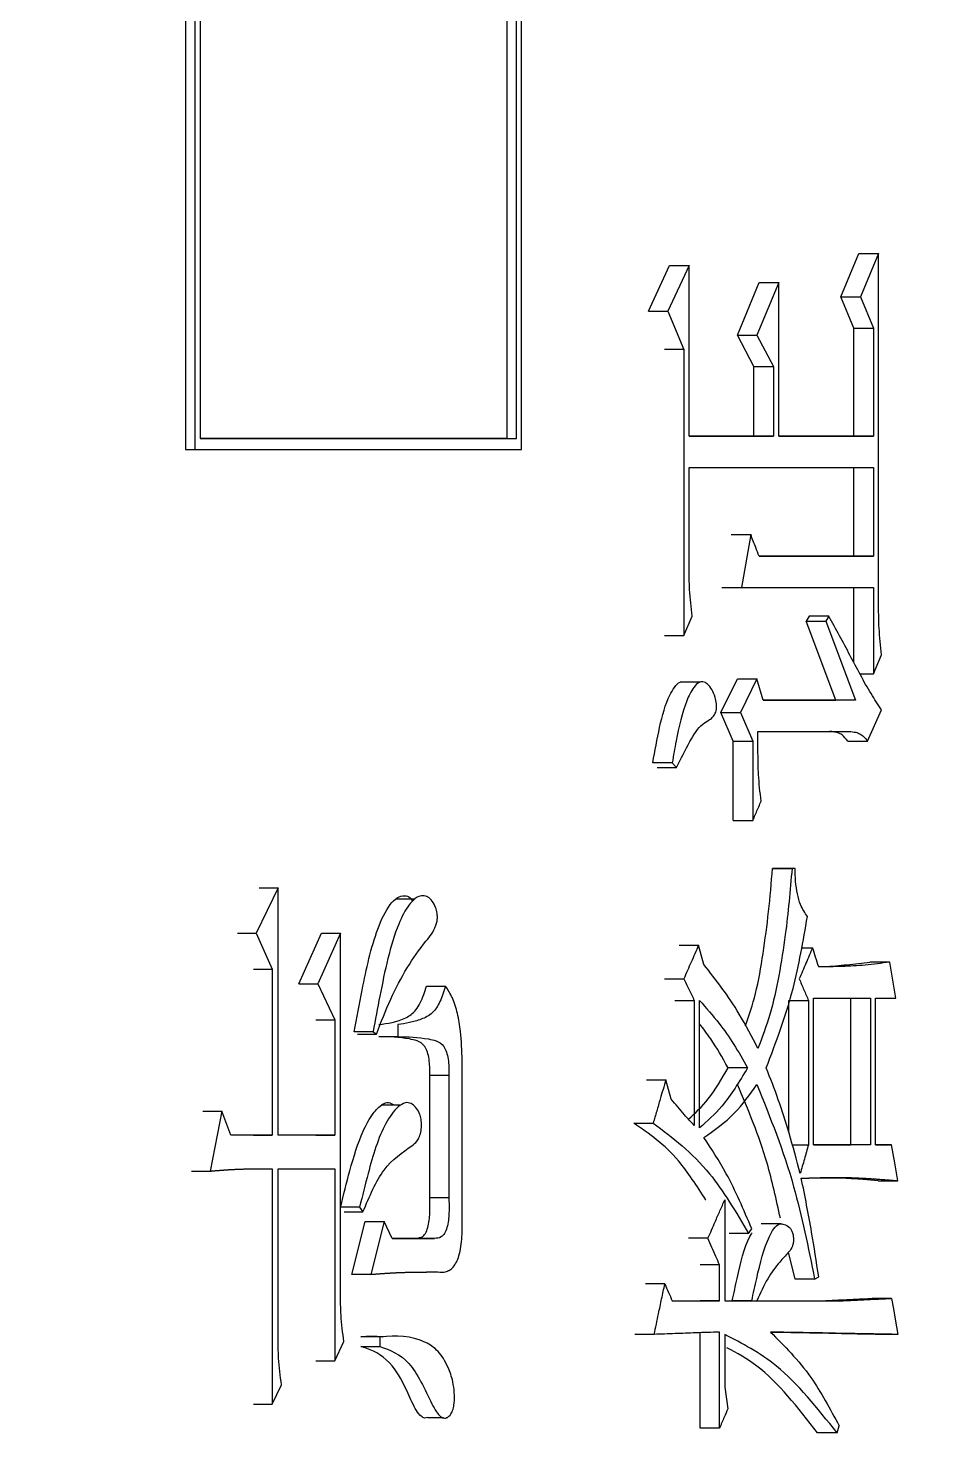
# Model space of a CAD drawing. Header units: millimetres. Extents: x 2451 to 4400, y 944 to 2322.
# Drawn here: x 3335.67 to 3339.76, y 1154.65 to 1160.98 of the extents above; entities that cross this region are included whole.
import ezdxf

# ---------------------------------------------------------------- set-up
doc = ezdxf.new("R2010")
doc.units = ezdxf.units.MM

msp = doc.modelspace()

# ---------------------------------------------------------------- linework, layer by layer
at = {"color": 7, "linetype": 'Continuous', "lineweight": 25}
for p, q in [((3337.8741, 1159.1318), (3337.8742, 1169.1981)), ((3337.8968, 1159.0818), (3337.8969, 1169.2076)), ((3337.8309, 1169.18), (3337.8308, 1159.1318)), ((3336.3828, 1168.5747), (3336.3827, 1159.0818)), ((3336.4251, 1168.5924), (3336.425, 1159.0818)), ((3336.4491, 1168.6024), (3336.449, 1159.1318)), ((3339.3357, 1159.7698), (3339.4175, 1159.9645)), ((3339.4175, 1159.9645), (3339.5061, 1159.9645)), ((3339.5061, 1159.9645), (3339.4241, 1159.7698)), ((3339.506, 1158.3743), (3339.5061, 1159.9645)), ((3338.4696, 1159.7048), (3338.5646, 1159.9104)), ((3338.652, 1159.9104), (3338.557, 1159.7048)), ((3338.652, 1159.1423), (3338.652, 1159.9104)), ((3338.8701, 1159.5967), (3338.9678, 1159.8346)), ((3339.0558, 1159.8346), (3338.958, 1159.5967)), ((3339.0558, 1159.1423), (3339.0558, 1159.8346)), ((3339.3357, 1159.7698), (3339.4241, 1159.7698)), ((3339.3948, 1159.6291), (3339.3357, 1159.7698)), ((3339.4241, 1159.7698), (3339.4833, 1159.6291)), ((3338.4696, 1159.7048), (3338.557, 1159.7048)), ((3338.557, 1159.7048), (3338.6283, 1159.5318)), ((3338.8701, 1159.5967), (3338.958, 1159.5967)), ((3338.9446, 1159.456), (3338.8701, 1159.5967)), ((3338.958, 1159.5967), (3339.0326, 1159.456)), ((3339.3948, 1159.1423), (3339.3948, 1159.6291)), ((3339.4833, 1159.6291), (3339.4833, 1159.1423)), ((3338.6283, 1159.5318), (3338.5409, 1159.5318)), ((3338.6283, 1159.5318), (3338.6283, 1158.2445)), ((3338.9446, 1159.456), (3339.0326, 1159.456)), ((3338.9446, 1159.1423), (3338.9446, 1159.456)), ((3339.0326, 1159.456), (3339.0326, 1159.1423)), ((3339.0326, 1159.1423), (3338.652, 1159.1423)), ((3338.652, 1159.1423), (3338.9446, 1159.1423)), ((3338.9446, 1159.1423), (3339.0326, 1159.1423)), ((3339.4833, 1159.1423), (3339.0558, 1159.1423)), ((3339.0558, 1159.1423), (3339.3948, 1159.1423)), ((3339.3948, 1159.1423), (3339.4833, 1159.1423)), ((3336.3827, 1159.0818), (3337.8535, 1159.0818)), ((3336.3827, 1159.0818), (3336.425, 1159.0818)), ((3337.8308, 1159.1318), (3337.8741, 1159.1318)), ((3337.8535, 1159.0818), (3337.8968, 1159.0818)), ((3338.652, 1159.0017), (3339.4833, 1159.0017)), ((3338.652, 1158.5474), (3338.652, 1159.0017)), ((3339.3948, 1158.6015), (3339.3948, 1159.0017)), ((3339.4833, 1159.0017), (3339.4833, 1158.6015)), ((3338.8421, 1158.6988), (3338.9299, 1158.6988)), ((3338.9299, 1158.6988), (3338.8878, 1158.4608)), ((3339.4833, 1158.6015), (3338.9673, 1158.6015)), ((3338.9673, 1158.6015), (3339.3948, 1158.6015)), ((3339.3948, 1158.6015), (3339.4833, 1158.6015)), ((3338.8, 1158.4608), (3338.8878, 1158.4608)), ((3338.8878, 1158.4608), (3339.4833, 1158.4609)), ((3339.3947, 1158.1231), (3339.3947, 1158.4609)), ((3339.4833, 1158.4609), (3339.4833, 1158.0714)), ((3338.6283, 1158.2445), (3338.6663, 1158.331)), ((3339.1939, 1158.331), (3339.1802, 1158.3094)), ((3339.2822, 1158.331), (3339.1939, 1158.331)), ((3339.2822, 1158.331), (3339.2685, 1158.3094)), ((3339.1802, 1158.3094), (3339.2685, 1158.3094)), ((3339.3129, 1157.9524), (3339.1802, 1158.3094)), ((3339.2685, 1158.3094), (3339.4013, 1157.9524)), ((3338.5409, 1158.2445), (3338.6283, 1158.2445)), ((3339.4833, 1158.0714), (3339.5196, 1158.158)), ((3339.4232, 1158.0714), (3339.4833, 1158.0714)), ((3338.7002, 1158.034), (3338.6121, 1158.034)), ((3338.7953, 1157.8983), (3338.8701, 1158.0498)), ((3338.8701, 1158.0498), (3338.958, 1158.0498)), ((3338.958, 1158.0498), (3338.8831, 1157.8983)), ((3338.986, 1157.9524), (3338.958, 1158.0498)), ((3339.4013, 1157.9524), (3338.986, 1157.9524)), ((3338.986, 1157.9524), (3339.3129, 1157.9524)), ((3339.4013, 1157.9524), (3339.3129, 1157.9524)), ((3338.7953, 1157.8983), (3338.8831, 1157.8983)), ((3338.8514, 1157.7685), (3338.7953, 1157.8983)), ((3338.8831, 1157.8983), (3338.9393, 1157.7685)), ((3339.456, 1157.7686), (3339.5196, 1157.9092)), ((3338.9626, 1157.8118), (3339.3739, 1157.8118)), ((3338.9626, 1157.7145), (3338.9626, 1157.8118)), ((3339.2855, 1157.8118), (3339.3739, 1157.8118)), ((3338.8514, 1157.7685), (3338.9393, 1157.7685)), ((3338.8514, 1157.4116), (3338.8514, 1157.7685)), ((3338.9393, 1157.7685), (3338.9393, 1157.4116)), ((3338.576, 1157.6712), (3338.4886, 1157.6712)), ((3338.5076, 1157.6496), (3338.595, 1157.6496)), ((3338.8514, 1157.4116), (3338.9393, 1157.4116)), ((3339.028, 1157.1952), (3339.1161, 1157.1952)), ((3339.13, 1157.1952), (3339.0419, 1157.1952)), ((3339.13, 1157.1952), (3339.1161, 1157.1952)), ((3336.7999, 1157.1086), (3336.7019, 1156.9031)), ((3336.7999, 1155.9945), (3336.7999, 1157.1086)), ((3337.4162, 1157.0576), (3337.3298, 1157.0576)), ((3336.617, 1156.9031), (3336.7019, 1156.9031)), ((3336.7019, 1156.9031), (3336.7741, 1156.7409)), ((3336.894, 1156.676), (3336.9958, 1156.9031)), ((3337.0812, 1156.9031), (3336.9793, 1156.676)), ((3336.9958, 1156.9031), (3337.0812, 1156.9031)), ((3337.0812, 1155.2805), (3337.0812, 1156.9031)), ((3338.6071, 1156.8491), (3338.6946, 1156.8491)), ((3339.1573, 1156.8383), (3339.2086, 1156.8383)), ((3336.6891, 1156.7409), (3336.7741, 1156.7409)), ((3336.7741, 1156.7409), (3336.7741, 1155.9945)), ((3339.5559, 1156.7734), (3339.4672, 1156.7734)), ((3336.894, 1156.676), (3336.9793, 1156.676)), ((3336.9793, 1156.676), (3337.0558, 1156.5137)), ((3338.5408, 1156.6976), (3338.6283, 1156.6976)), ((3337.4686, 1156.6652), (3337.5546, 1156.6652)), ((3339.2132, 1155.9512), (3339.2132, 1156.6111)), ((3339.2132, 1156.6111), (3339.4697, 1156.6111)), ((3339.3811, 1155.9512), (3339.3811, 1156.6111)), ((3339.4697, 1156.6111), (3339.4697, 1155.9512)), ((3339.4924, 1155.9512), (3339.4924, 1156.6111)), ((3339.4924, 1156.6111), (3339.583, 1156.6111)), ((3338.6757, 1156.6003), (3338.6757, 1156.0378)), ((3338.6994, 1156.027), (3338.6994, 1156.6003)), ((3339.1019, 1156.0056), (3339.1019, 1156.6003)), ((3339.1901, 1156.6003), (3339.1901, 1155.9512)), ((3336.9704, 1156.5137), (3337.0558, 1156.5137)), ((3337.0558, 1156.5137), (3337.0558, 1155.9945)), ((3337.3393, 1156.4921), (3337.3393, 1156.438)), ((3337.1578, 1156.4488), (3337.2435, 1156.4488)), ((3337.2535, 1156.438), (3337.3393, 1156.438)), ((3337.6293, 1155.6267), (3337.6293, 1156.3298)), ((3337.4835, 1156.2649), (3337.5696, 1156.2649)), ((3337.4835, 1155.7132), (3337.4835, 1156.2649)), ((3337.5696, 1156.2649), (3337.5696, 1155.7132)), ((3338.4601, 1156.2433), (3338.5474, 1156.2433)), ((3336.4618, 1156.1026), (3336.5465, 1156.1026)), ((3336.5465, 1156.1026), (3336.4945, 1155.8322)), ((3336.588, 1155.9945), (3336.5465, 1156.1026)), ((3337.3511, 1156.1285), (3337.2648, 1156.1285)), ((3338.4029, 1156.0485), (3338.4901, 1156.0485)), ((3336.7741, 1155.9945), (3336.588, 1155.9945)), ((3336.6891, 1155.9945), (3336.7741, 1155.9945)), ((3337.0558, 1155.9945), (3336.7999, 1155.9945)), ((3336.9704, 1155.9945), (3337.0558, 1155.9945)), ((3339.1171, 1155.9512), (3339.1901, 1155.9512)), ((3339.4697, 1155.9512), (3339.2132, 1155.9512)), ((3339.2132, 1155.9512), (3339.3811, 1155.9512)), ((3339.4697, 1155.9512), (3339.3811, 1155.9512)), ((3339.5649, 1155.9512), (3339.4924, 1155.9512)), ((3339.4924, 1155.9512), (3339.5649, 1155.9512)), ((3336.4099, 1155.8322), (3336.4945, 1155.8322)), ((3336.7741, 1155.843), (3336.7741, 1154.7829)), ((3336.7999, 1155.843), (3337.0558, 1155.843)), ((3336.7999, 1155.0858), (3336.7999, 1155.843)), ((3337.0558, 1155.843), (3337.0558, 1154.9776)), ((3339.5034, 1155.789), (3339.419, 1155.7954)), ((3339.5034, 1155.789), (3339.5921, 1155.789)), ((3337.1675, 1155.67), (3337.1828, 1155.6482)), ((3337.4835, 1155.7132), (3337.5696, 1155.7132)), ((3338.7269, 1155.7024), (3338.7249, 1155.7024)), ((3338.8126, 1155.7024), (3338.8126, 1155.2481)), ((3337.0972, 1155.6482), (3337.1828, 1155.6482)), ((3337.1325, 1155.3671), (3337.1931, 1155.605)), ((3337.1931, 1155.605), (3337.2788, 1155.605)), ((3337.2788, 1155.605), (3337.2182, 1155.3671)), ((3337.3141, 1155.5293), (3337.2788, 1155.605)), ((3339.0656, 1155.5945), (3338.977, 1155.5945)), ((3337.5047, 1155.5293), (3337.3141, 1155.5293)), ((3337.3141, 1155.5293), (3337.4187, 1155.5293)), ((3337.4187, 1155.5293), (3337.5047, 1155.5293)), ((3338.7372, 1155.5294), (3338.6496, 1155.5294)), ((3338.9205, 1155.5509), (3338.8326, 1155.5509)), ((3339.1295, 1155.3454), (3339.1002, 1155.467)), ((3338.7891, 1155.4104), (3338.7014, 1155.4104)), ((3338.7891, 1155.2481), (3338.7891, 1155.4104)), ((3337.2182, 1155.3671), (3337.1325, 1155.3671)), ((3337.5652, 1155.3849), (3337.571, 1155.3849)), ((3339.2177, 1155.3454), (3339.1295, 1155.3454)), ((3339.2177, 1155.3454), (3339.2362, 1155.3563)), ((3338.5426, 1155.3238), (3338.4553, 1155.3238)), ((3338.576, 1155.2481), (3338.7891, 1155.2481)), ((3338.576, 1155.2481), (3338.7014, 1155.2481)), ((3338.7891, 1155.2481), (3338.7014, 1155.2481)), ((3338.8126, 1155.2481), (3338.9345, 1155.2481)), ((3338.8126, 1155.2481), (3338.8467, 1155.2481)), ((3338.9345, 1155.2481), (3338.8467, 1155.2481)), ((3338.9351, 1155.2481), (3339.2489, 1155.2481)), ((3338.9579, 1155.2481), (3339.3373, 1155.2481)), ((3339.2489, 1155.2481), (3339.3373, 1155.2481)), ((3339.5649, 1155.2589), (3339.4763, 1155.2589)), ((3338.4949, 1155.0967), (3338.4076, 1155.0967)), ((3338.7014, 1154.6748), (3338.7014, 1155.1042)), ((3338.7891, 1154.6748), (3338.7891, 1155.1075)), ((3338.8126, 1155.0966), (3338.8126, 1154.8587)), ((3339.5921, 1155.0967), (3339.5033, 1155.0967)), ((3337.0558, 1154.9776), (3337.0965, 1155.0642)), ((3337.2586, 1155.0858), (3337.1729, 1155.0858)), ((3337.1729, 1155.0424), (3337.2586, 1155.0424)), ((3337.2586, 1155.0858), (3337.2586, 1155.0424)), ((3336.7741, 1154.7829), (3336.8153, 1154.8695)), ((3338.8126, 1154.8587), (3338.8267, 1154.7613)), ((3337.4749, 1154.7221), (3337.5441, 1154.7221)), ((3337.557, 1154.7221), (3337.5615, 1154.7221)), ((3338.7891, 1154.6748), (3338.7014, 1154.6748)), ((3339.3189, 1154.6531), (3339.2305, 1154.6531)), ((3339.3189, 1154.6531), (3339.3281, 1154.6855))]:
    msp.add_line(p, q, dxfattribs=at)
at = {"color": 7, "linetype": 'Continuous', "lineweight": 25, "flags": 128}
for points in [[(3338.5646, 1159.9104), (3338.6083, 1159.9104), (3338.652, 1159.9104)], [(3338.9678, 1159.8346), (3339.0118, 1159.8346), (3339.0558, 1159.8346)], [(3339.3948, 1159.6291), (3339.439, 1159.6291), (3339.4833, 1159.6291)], [(3339.3675, 1157.7686), (3339.3898, 1157.7686), (3339.4122, 1157.7686), (3339.456, 1157.7686)], [(3336.7148, 1157.1086), (3336.7363, 1157.1086), (3336.7681, 1157.1086), (3336.7999, 1157.1086)], [(3338.7183, 1156.7625), (3338.7065, 1156.8058), (3338.6946, 1156.8491)], [(3339.583, 1156.6111), (3339.5695, 1156.6922), (3339.5559, 1156.7734)], [(3338.5882, 1156.6003), (3338.6319, 1156.6003), (3338.6757, 1156.6003)], [(3339.1019, 1156.6003), (3339.146, 1156.6003), (3339.1901, 1156.6003)], [(3337.2283, 1156.4596), (3337.201, 1156.4596), (3337.1718, 1156.4596), (3337.1427, 1156.4596)], [(3337.2283, 1156.4596), (3337.2359, 1156.4542), (3337.2435, 1156.4488)], [(3338.9158, 1156.2974), (3338.8928, 1156.2974), (3338.8698, 1156.2974), (3338.828, 1156.2974)], [(3338.5712, 1156.1568), (3338.5593, 1156.2), (3338.5474, 1156.2433)], [(3339.5921, 1155.789), (3339.5785, 1155.8701), (3339.5649, 1155.9512)], [(3337.1675, 1155.67), (3337.1353, 1155.67), (3337.1086, 1155.67), (3337.082, 1155.67)], [(3338.9205, 1155.5509), (3338.9241, 1155.5564), (3338.9293, 1155.5645), (3338.9346, 1155.5726)], [(3339.5649, 1155.2589), (3339.5728, 1155.2119), (3339.5807, 1155.1649), (3339.5921, 1155.0967)], [(3336.9704, 1154.9776), (3336.9917, 1154.9776), (3337.0131, 1154.9776), (3337.0344, 1154.9776), (3337.0558, 1154.9776)], [(3336.6891, 1154.7829), (3336.7103, 1154.7829), (3336.7316, 1154.7829), (3336.7529, 1154.7829), (3336.7741, 1154.7829)]]:
    msp.add_lwpolyline(points, dxfattribs=at)
at = {"color": 7, "linetype": 'Continuous', "lineweight": 25}
for points, knots in [([(3271.2002, 1155.7579), (3273.7605, 1155.7828), (3277.3409, 1155.8176), (3282.6102, 1156.0964), (3287.0746, 1156.4317), (3292.3907, 1156.9973), (3297.9597, 1157.7706), (3303.7731, 1158.7807), (3309.7443, 1160.0367), (3315.8204, 1161.5474), (3321.9583, 1163.3181), (3328.1236, 1165.3523), (3334.2871, 1167.6517), (3340.4239, 1170.217), (3346.5121, 1173.0473), (3352.5316, 1176.1411), (3358.4643, 1179.4958), (3364.2935, 1183.1079), (3370.0032, 1186.9735), (3375.5788, 1191.0876), (3381.0061, 1195.4448), (3386.2717, 1200.039), (3391.3631, 1204.8636), (3396.2679, 1209.9112), (3400.9748, 1215.1742), (3405.4726, 1220.6441), (3409.7508, 1226.3124), (3413.7995, 1232.1696), (3417.6092, 1238.2062), (3421.1708, 1244.4121), (3424.476, 1250.7767), (3427.5169, 1257.2893), (3430.286, 1263.9385), (3432.7764, 1270.7129), (3434.9818, 1277.6006), (3436.8965, 1284.5894), (3438.5151, 1291.667), (3439.8329, 1298.8207), (3440.8458, 1306.0376), (3441.5502, 1313.3048), (3441.9431, 1320.609), (3442.0219, 1327.9369), (3441.785, 1335.2749), (3441.2308, 1342.6096), (3440.3586, 1349.9273), (3439.1683, 1357.2143), (3437.6602, 1364.457), (3435.8352, 1371.6415), (3433.6947, 1378.7544), (3431.2408, 1385.7819), (3428.476, 1392.7105), (3425.4033, 1399.5268), (3422.0262, 1406.2175), (3418.3486, 1412.7693), (3414.3749, 1419.1693), (3410.11, 1425.4047), (3405.5588, 1431.4627), (3400.7268, 1437.331), (3395.6197, 1442.9975), (3390.2431, 1448.45), (3384.7964, 1453.4976), (3379.323, 1458.1498), (3373.8648, 1462.4193), (3368.2399, 1466.4617), (3362.4584, 1470.2701), (3356.531, 1473.8382), (3350.4685, 1477.1602), (3344.2827, 1480.2305), (3337.9861, 1483.044), (3331.5924, 1485.5959), (3325.1172, 1487.882), (3318.5796, 1489.8982), (3312.0046, 1491.6408), (3305.4318, 1493.1056), (3298.938, 1494.2871), (3292.6484, 1495.1842), (3287.1247, 1495.7677), (3282.2419, 1496.1353), (3277.4178, 1496.375), (3271.4434, 1496.4921), (3265.9266, 1496.3818), (3260.6574, 1496.11), (3256.193, 1495.7726), (3250.8769, 1495.2076), (3245.3079, 1494.4341), (3239.4945, 1493.4241), (3233.5233, 1492.1681), (3227.4472, 1490.6574), (3221.3093, 1488.8867), (3215.144, 1486.8525), (3208.9805, 1484.5531), (3202.8437, 1481.9878), (3196.7555, 1479.1575), (3190.736, 1476.0637), (3184.8033, 1472.709), (3178.9741, 1469.0969), (3173.2644, 1465.2313), (3167.6888, 1461.1172), (3162.2616, 1456.76), (3156.9959, 1452.1658), (3151.9045, 1447.3412), (3146.9997, 1442.2936), (3142.2928, 1437.0306), (3137.795, 1431.5607), (3133.5168, 1425.8924), (3129.4681, 1420.0352), (3125.6585, 1413.9986), (3122.0967, 1407.7928), (3118.792, 1401.428), (3115.7492, 1394.916), (3112.9873, 1388.2645), (3110.6502, 1381.9825), (3109.3717, 1377.8773), (3108.8084, 1376.0689)], [0, 0, 0, 0, 0.010207, 0.014274, 0.021037, 0.028056, 0.035587, 0.043451, 0.051578, 0.059911, 0.06841, 0.077044, 0.085791, 0.094634, 0.103558, 0.112554, 0.121612, 0.130726, 0.13989, 0.149098, 0.158347, 0.167633, 0.176954, 0.186306, 0.195688, 0.205098, 0.214535, 0.223996, 0.233481, 0.242989, 0.252518, 0.262068, 0.271639, 0.281229, 0.290838, 0.300466, 0.310113, 0.319778, 0.329461, 0.339162, 0.348881, 0.358618, 0.368373, 0.378146, 0.387938, 0.397748, 0.407578, 0.417427, 0.427296, 0.437185, 0.447097, 0.457031, 0.466988, 0.47697, 0.486979, 0.497016, 0.507082, 0.517181, 0.527315, 0.537488, 0.547704, 0.556915, 0.566123, 0.575327, 0.584526, 0.593719, 0.602905, 0.612082, 0.621247, 0.630396, 0.639524, 0.64862, 0.657668, 0.666638, 0.675463, 0.683979, 0.691963, 0.697606, 0.703501, 0.71122, 0.721427, 0.725494, 0.732257, 0.739276, 0.746807, 0.754671, 0.762798, 0.771131, 0.77963, 0.788264, 0.797011, 0.805853, 0.814778, 0.823774, 0.832832, 0.841946, 0.85111, 0.860318, 0.869567, 0.878853, 0.888174, 0.897526, 0.906908, 0.916318, 0.925755, 0.935216, 0.944701, 0.954208, 0.963738, 0.973288, 0.982858, 0.992449, 1, 1, 1, 1]), ([(3336.425, 1159.0818), (3336.5759, 1159.0818), (3336.8777, 1159.0818), (3337.3699, 1159.0818), (3337.7052, 1159.0818), (3337.8968, 1159.0818)], [0, 0, 0, 0, 0.300081, 0.600162, 1, 1, 1, 1]), ([(3336.449, 1159.1318), (3336.5998, 1159.1318), (3336.9014, 1159.1318), (3337.3775, 1159.1318), (3337.6977, 1159.1318), (3337.8741, 1159.1318)], [0, 0, 0, 0, 0.309921, 0.619841, 1, 1, 1, 1]), ([(3337.8308, 1159.1318), (3337.7151, 1159.1318), (3337.4836, 1159.1318), (3337.0266, 1159.1318), (3336.6772, 1159.1318), (3336.449, 1159.1318)], [0, 0, 0, 0, 0.257589, 0.515179, 1, 1, 1, 1]), ([(3338.9673, 1158.6015), (3338.9623, 1158.6145), (3338.9536, 1158.6372), (3338.9411, 1158.6696), (3338.9337, 1158.6891), (3338.9299, 1158.6988)], [0, 0, 0, 0, 0.400149, 0.700074, 1, 1, 1, 1]), ([(3338.6663, 1158.331), (3338.6615, 1158.3708), (3338.6531, 1158.4419), (3338.6524, 1158.5151), (3338.652, 1158.5474)], [0, 0, 0, 0, 0.558835, 1, 1, 1, 1]), ([(3339.5196, 1157.9092), (3339.5037, 1157.9332), (3339.4537, 1158.0083), (3339.3773, 1158.1564), (3339.3139, 1158.2728), (3339.2822, 1158.331)], [0, 0, 0, 0, 0.190523, 0.595111, 1, 1, 1, 1]), ([(3339.5196, 1158.158), (3339.5151, 1158.1977), (3339.5071, 1158.2689), (3339.5063, 1158.342), (3339.506, 1158.3743)], [0, 0, 0, 0, 0.558835, 1, 1, 1, 1]), ([(3338.4886, 1157.6712), (3338.4982, 1157.7245), (3338.5173, 1157.8316), (3338.5498, 1157.953), (3338.5858, 1158.011), (3338.6025, 1158.0328), (3338.6118, 1158.0337), (3338.6121, 1158.0337)], [0, 0, 0, 0, 0.373793, 0.750671, 0.873294, 0.996622, 1, 1, 1, 1]), ([(3338.595, 1157.6496), (3338.6147, 1157.6894), (3338.6509, 1157.7624), (3338.7011, 1157.8423), (3338.7397, 1157.8608), (3338.7589, 1157.876), (3338.7688, 1157.8905), (3338.7743, 1157.9053), (3338.7764, 1157.9208), (3338.7751, 1157.9418), (3338.7688, 1157.9707), (3338.7557, 1158.0028), (3338.7362, 1158.0259), (3338.7161, 1158.0385), (3338.6939, 1158.0338), (3338.6676, 1158.0061), (3338.6264, 1157.9249), (3338.5989, 1157.801), (3338.5818, 1157.7039), (3338.576, 1157.6712)], [0, 0, 0, 0, 0.149443, 0.274042, 0.333076, 0.362754, 0.385188, 0.398021, 0.410985, 0.42602, 0.45239, 0.493257, 0.533496, 0.57286, 0.60517, 0.651682, 0.729284, 0.908686, 1, 1, 1, 1]), ([(3339.3675, 1157.7686), (3339.3589, 1157.7791), (3339.3449, 1157.7964), (3339.3229, 1157.8062), (3339.3042, 1157.8109), (3339.2917, 1157.8115), (3339.2855, 1157.8118)], [0, 0, 0, 0, 0.3429, 0.5628483, 0.7813893, 1, 1, 1, 1]), ([(3339.3739, 1157.8118), (3339.3836, 1157.8112), (3339.3996, 1157.8103), (3339.4215, 1157.802), (3339.4398, 1157.7902), (3339.4506, 1157.7758), (3339.456, 1157.7686)], [0, 0, 0, 0, 0.337489, 0.556536, 0.776867, 1, 1, 1, 1]), ([(3338.9766, 1157.4981), (3338.972, 1157.5379), (3338.9637, 1157.609), (3338.9629, 1157.6822), (3338.9626, 1157.7144)], [0, 0, 0, 0, 0.5588391, 1, 1, 1, 1]), ([(3338.576, 1157.6712), (3338.5792, 1157.6676), (3338.5855, 1157.6604), (3338.5919, 1157.6532), (3338.595, 1157.6495)], [0, 0, 0, 0, 0.5, 1, 1, 1, 1]), ([(3338.9393, 1157.4116), (3338.9446, 1157.4239), (3338.9535, 1157.4445), (3338.966, 1157.4734), (3338.9731, 1157.4899), (3338.9766, 1157.4981)], [0, 0, 0, 0, 0.42835, 0.71417, 1, 1, 1, 1]), ([(3338.9065, 1156.4868), (3338.9225, 1156.5338), (3338.9566, 1156.6339), (3338.9865, 1156.8126), (3339.0119, 1157.0011), (3339.0227, 1157.1304), (3339.028, 1157.1952)], [0, 0, 0, 0, 0.22676, 0.482834, 0.740928, 1, 1, 1, 1]), ([(3339.1161, 1157.1952), (3339.1073, 1157.0954), (3339.0929, 1156.9312), (3339.0578, 1156.7118), (3339.0193, 1156.5348), (3338.9814, 1156.434), (3338.9626, 1156.384)], [0, 0, 0, 0, 0.344082, 0.565383, 0.784584, 1, 1, 1, 1]), ([(3339.0419, 1157.1952), (3339.0403, 1157.1952), (3339.0377, 1157.1952), (3339.0341, 1157.1952), (3339.0311, 1157.1952), (3339.0291, 1157.1952), (3339.028, 1157.1952)], [0, 0, 0, 0, 0.34, 0.56, 0.78, 1, 1, 1, 1]), ([(3339.1855, 1156.9789), (3339.1743, 1156.9951), (3339.1556, 1157.0222), (3339.1392, 1157.0806), (3339.1311, 1157.1365), (3339.1304, 1157.1756), (3339.13, 1157.1952)], [0, 0, 0, 0, 0.328373, 0.548346, 0.773134, 1, 1, 1, 1]), ([(3337.1427, 1156.4596), (3337.1544, 1156.5223), (3337.1843, 1156.6809), (3337.2291, 1156.8866), (3337.2915, 1157.0204), (3337.3362, 1157.0664), (3337.3676, 1157.0753), (3337.3921, 1157.0681), (3337.4021, 1157.0541), (3337.4055, 1157.0495)], [0, 0, 0, 0, 0.230113, 0.582915, 0.761626, 0.839199, 0.91746, 0.972398, 1, 1, 1, 1]), ([(3337.2435, 1156.4488), (3337.2642, 1156.5023), (3337.3269, 1156.6644), (3337.4217, 1156.8178), (3337.5038, 1156.912), (3337.517, 1156.9569), (3337.5185, 1156.9761), (3337.5165, 1156.9973), (3337.5093, 1157.0232), (3337.4955, 1157.0496), (3337.4757, 1157.0684), (3337.4522, 1157.0747), (3337.4224, 1157.0663), (3337.3825, 1157.0268), (3337.3128, 1156.8897), (3337.2699, 1156.6798), (3337.2382, 1156.5134), (3337.2283, 1156.4598), (3337.2283, 1156.4596)], [0, 0, 0, 0, 0.116248, 0.351545, 0.417546, 0.429975, 0.440278, 0.450547, 0.466965, 0.490882, 0.515264, 0.540739, 0.570383, 0.616277, 0.689853, 0.900941, 0.999644, 1, 1, 1, 1]), ([(3338.9999, 1156.2974), (3339.0437, 1156.4124), (3339.1227, 1156.6195), (3339.1662, 1156.8682), (3339.1855, 1156.9789)], [0, 0, 0, 0, 0.554843, 1, 1, 1, 1]), ([(3338.6946, 1156.8491), (3338.6836, 1156.8238), (3338.6615, 1156.7733), (3338.6394, 1156.7229), (3338.6283, 1156.6976)], [0, 0, 0, 0, 0.499999, 1, 1, 1, 1]), ([(3339.2086, 1156.8383), (3339.1986, 1156.8148), (3339.1786, 1156.7679), (3339.1585, 1156.7211), (3339.1485, 1156.6976)], [0, 0, 0, 0, 0.499999, 1, 1, 1, 1]), ([(3339.2362, 1156.7517), (3339.2316, 1156.7661), (3339.2224, 1156.795), (3339.2132, 1156.8238), (3339.2086, 1156.8383)], [0, 0, 0, 0, 0.499999, 1, 1, 1, 1]), ([(3338.9626, 1156.384), (3338.9349, 1156.437), (3338.8838, 1156.5351), (3338.8009, 1156.6585), (3338.7459, 1156.7278), (3338.7183, 1156.7625)], [0, 0, 0, 0, 0.370244, 0.684379, 1, 1, 1, 1]), ([(3339.2357, 1156.7534), (3339.2437, 1156.7535), (3339.2866, 1156.7541), (3339.3638, 1156.7614), (3339.4328, 1156.7694), (3339.4672, 1156.7734)], [0, 0, 0, 0, 0.102506, 0.551171, 1, 1, 1, 1]), ([(3339.5559, 1156.7734), (3339.5192, 1156.7683), (3339.448, 1156.7585), (3339.3414, 1156.7532), (3339.2713, 1156.7522), (3339.2362, 1156.7517)], [0, 0, 0, 0, 0.347124, 0.673492, 1, 1, 1, 1]), ([(3338.6283, 1156.6976), (3338.6362, 1156.6814), (3338.652, 1156.6489), (3338.6678, 1156.6165), (3338.6757, 1156.6003)], [0, 0, 0, 0, 0.499999, 1, 1, 1, 1]), ([(3339.1485, 1156.6976), (3339.1555, 1156.6814), (3339.1693, 1156.649), (3339.1832, 1156.6165), (3339.1901, 1156.6003)], [0, 0, 0, 0, 0.499998, 1, 1, 1, 1]), ([(3337.2535, 1156.4921), (3337.2945, 1156.4974), (3337.352, 1156.5047), (3337.4233, 1156.552), (3337.4523, 1156.6117), (3337.4646, 1156.6523), (3337.4686, 1156.6652)], [0, 0, 0, 0, 0.501394, 0.702631, 0.905702, 1, 1, 1, 1]), ([(3337.5546, 1156.6652), (3337.547, 1156.6409), (3337.5319, 1156.5931), (3337.4939, 1156.5368), (3337.4449, 1156.515), (3337.3924, 1156.4997), (3337.357, 1156.4946), (3337.3393, 1156.4921)], [0, 0, 0, 0, 0.1777081, 0.35, 0.5672223, 0.7837017, 1, 1, 1, 1]), ([(3337.6293, 1156.3298), (3337.6283, 1156.3742), (3337.6266, 1156.447), (3337.6101, 1156.5426), (3337.5877, 1156.6147), (3337.5656, 1156.6485), (3337.5546, 1156.6652)], [0, 0, 0, 0, 0.347259, 0.569852, 0.787887, 1, 1, 1, 1]), ([(3338.6994, 1156.6003), (3338.729, 1156.5669), (3338.7823, 1156.5071), (3338.8545, 1156.405), (3338.8953, 1156.3334), (3338.9158, 1156.2974)], [0, 0, 0, 0, 0.385333, 0.691671, 1, 1, 1, 1]), ([(3338.828, 1156.2974), (3338.8024, 1156.3426), (3338.7617, 1156.4145), (3338.7163, 1156.4735), (3338.6994, 1156.4954)], [0, 0, 0, 0, 0.628454, 1, 1, 1, 1]), ([(3337.4835, 1156.2649), (3337.4838, 1156.2892), (3337.4843, 1156.3366), (3337.4628, 1156.4008), (3337.4271, 1156.42), (3337.3581, 1156.4351), (3337.2998, 1156.4367), (3337.2535, 1156.438)], [0, 0, 0, 0, 0.130352, 0.254709, 0.382976, 0.510106, 1, 1, 1, 1]), ([(3337.3393, 1156.438), (3337.3856, 1156.4367), (3337.444, 1156.4351), (3337.5131, 1156.42), (3337.5489, 1156.4008), (3337.5704, 1156.3366), (3337.5699, 1156.2892), (3337.5696, 1156.2649)], [0, 0, 0, 0, 0.490042, 0.617207, 0.745492, 0.869777, 1, 1, 1, 1]), ([(3338.6496, 1156.066), (3338.6799, 1156.094), (3338.7447, 1156.1539), (3338.7991, 1156.2476), (3338.828, 1156.2974)], [0, 0, 0, 0, 0.467546, 1, 1, 1, 1]), ([(3338.9158, 1156.2974), (3338.8784, 1156.2356), (3338.8121, 1156.1258), (3338.7336, 1156.057), (3338.6994, 1156.027)], [0, 0, 0, 0, 0.563444, 1, 1, 1, 1]), ([(3339.1531, 1155.8214), (3339.1368, 1155.8824), (3339.1062, 1155.9964), (3339.055, 1156.1556), (3339.0183, 1156.2501), (3338.9999, 1156.2974)], [0, 0, 0, 0, 0.365229, 0.6817828, 1, 1, 1, 1]), ([(3338.5474, 1156.2433), (3338.5389, 1156.2145), (3338.5252, 1156.1676), (3338.5061, 1156.1027), (3338.4955, 1156.0666), (3338.4901, 1156.0486)], [0, 0, 0, 0, 0.4440621, 0.722031, 1, 1, 1, 1]), ([(3338.7183, 1155.9837), (3338.7657, 1156.016), (3338.851, 1156.0739), (3338.925, 1156.1763), (3338.9579, 1156.2217)], [0, 0, 0, 0, 0.556662, 1, 1, 1, 1]), ([(3339.0633, 1155.6199), (3339.0448, 1155.7042), (3338.9963, 1155.9259), (3338.9183, 1156.1085), (3338.87, 1156.2217)], [0, 0, 0, 0, 0.3803, 1, 1, 1, 1]), ([(3338.9579, 1156.2217), (3339.0174, 1156.0739), (3339.1246, 1155.8079), (3339.1891, 1155.4878), (3339.2177, 1155.3454)], [0, 0, 0, 0, 0.555385, 1, 1, 1, 1]), ([(3337.082, 1155.67), (3337.0954, 1155.7249), (3337.1246, 1155.8438), (3337.1702, 1155.9924), (3337.2237, 1156.0907), (3337.2638, 1156.1317), (3337.2972, 1156.1447), (3337.3141, 1156.1353), (3337.3226, 1156.1306)], [0, 0, 0, 0, 0.257863, 0.558231, 0.726196, 0.856576, 0.928062, 1, 1, 1, 1]), ([(3337.1828, 1155.6482), (3337.2119, 1155.718), (3337.2706, 1155.8588), (3337.3684, 1155.9201), (3337.4242, 1155.9622), (3337.4383, 1155.987), (3337.445, 1156.0138), (3337.4473, 1156.0434), (3337.4443, 1156.0721), (3337.4349, 1156.0993), (3337.4199, 1156.1218), (3337.3984, 1156.1396), (3337.3707, 1156.1429), (3337.33, 1156.1155), (3337.2633, 1156.0229), (3337.2126, 1155.8531), (3337.18, 1155.7207), (3337.1675, 1155.67)], [0, 0, 0, 0, 0.175531, 0.354652, 0.388166, 0.407747, 0.427401, 0.446675, 0.466945, 0.484382, 0.511375, 0.539761, 0.574487, 0.616877, 0.705288, 0.887114, 1, 1, 1, 1]), ([(3338.6757, 1156.0378), (3338.6607, 1156.0537), (3338.6355, 1156.0804), (3338.6009, 1156.1209), (3338.5811, 1156.1448), (3338.5712, 1156.1568)], [0, 0, 0, 0, 0.425102, 0.712508, 1, 1, 1, 1]), ([(3338.7269, 1155.7024), (3338.687, 1155.7651), (3338.5898, 1155.9182), (3338.4722, 1156.0002), (3338.4029, 1156.0485)], [0, 0, 0, 0, 0.409774, 1, 1, 1, 1]), ([(3338.4901, 1156.0485), (3338.5777, 1155.9826), (3338.7353, 1155.8639), (3338.8635, 1155.6472), (3338.9205, 1155.5509)], [0, 0, 0, 0, 0.555743, 1, 1, 1, 1]), ([(3338.9346, 1155.5726), (3338.8979, 1155.6586), (3338.8328, 1155.8113), (3338.7531, 1155.9313), (3338.7183, 1155.9837)], [0, 0, 0, 0, 0.56336, 1, 1, 1, 1]), ([(3339.1901, 1155.9512), (3339.184, 1155.9296), (3339.1716, 1155.8863), (3339.1593, 1155.8431), (3339.1531, 1155.8214)], [0, 0, 0, 0, 0.499999, 1, 1, 1, 1]), ([(3336.4945, 1155.8322), (3336.4962, 1155.8323), (3336.4996, 1155.8326), (3336.5047, 1155.8331), (3336.5099, 1155.8335), (3336.515, 1155.8339), (3336.5192, 1155.8343), (3336.5235, 1155.8346), (3336.5278, 1155.8349), (3336.5329, 1155.8354), (3336.5372, 1155.8357), (3336.5414, 1155.836), (3336.5457, 1155.8363), (3336.5508, 1155.8367), (3336.5551, 1155.837), (3336.5593, 1155.8373), (3336.5636, 1155.8376), (3336.5679, 1155.8379), (3336.5721, 1155.8382), (3336.5764, 1155.8385), (3336.5815, 1155.8388), (3336.5858, 1155.8391), (3336.59, 1155.8393), (3336.5943, 1155.8396), (3336.5985, 1155.8398), (3336.6028, 1155.84), (3336.607, 1155.8402), (3336.6122, 1155.8404), (3336.6164, 1155.8406), (3336.6207, 1155.8408), (3336.6249, 1155.841), (3336.6292, 1155.8411), (3336.6334, 1155.8413), (3336.6377, 1155.8414), (3336.6428, 1155.8416), (3336.647, 1155.8417), (3336.6513, 1155.8418), (3336.6555, 1155.8419), (3336.6598, 1155.842), (3336.664, 1155.8421), (3336.6683, 1155.8422), (3336.6725, 1155.8423), (3336.6768, 1155.8423), (3336.681, 1155.8424), (3336.6861, 1155.8425), (3336.6903, 1155.8426), (3336.6946, 1155.8426), (3336.6988, 1155.8427), (3336.7031, 1155.8427), (3336.7073, 1155.8427), (3336.7116, 1155.8428), (3336.7166, 1155.8428), (3336.7209, 1155.8428), (3336.7251, 1155.8429), (3336.7294, 1155.8429), (3336.7336, 1155.8429), (3336.7378, 1155.8429), (3336.7421, 1155.8429), (3336.7471, 1155.843), (3336.7514, 1155.843), (3336.7556, 1155.843), (3336.7598, 1155.843), (3336.7641, 1155.843), (3336.7688, 1155.843), (3336.7719, 1155.843), (3336.7741, 1155.843)], [0, 0, 0, 0, 0.018243, 0.036487, 0.05473, 0.072974, 0.091217, 0.100339, 0.118582, 0.136826, 0.155069, 0.164191, 0.182434, 0.200678, 0.218921, 0.228043, 0.246286, 0.26453, 0.273652, 0.291895, 0.310138, 0.328382, 0.337504, 0.355747, 0.37399, 0.383112, 0.401356, 0.419599, 0.437843, 0.446964, 0.465208, 0.483451, 0.492573, 0.510816, 0.52906, 0.547303, 0.556425, 0.574668, 0.592912, 0.602033, 0.620277, 0.63852, 0.647642, 0.665886, 0.684129, 0.702372, 0.711494, 0.729738, 0.747981, 0.757103, 0.775346, 0.79359, 0.811833, 0.820955, 0.839198, 0.857442, 0.866563, 0.884807, 0.90305, 0.921294, 0.930415, 0.948659, 0.966902, 0.976024, 1, 1, 1, 1]), ([(3339.1578, 1155.7998), (3339.1598, 1155.7999), (3339.1628, 1155.8), (3339.1668, 1155.8001), (3339.1698, 1155.8002), (3339.1728, 1155.8003), (3339.1758, 1155.8004), (3339.1798, 1155.8006), (3339.1838, 1155.8007), (3339.1878, 1155.8009), (3339.1908, 1155.801), (3339.1938, 1155.8011), (3339.1968, 1155.8012), (3339.2008, 1155.8013), (3339.2048, 1155.8014), (3339.2088, 1155.8016), (3339.2118, 1155.8017), (3339.2148, 1155.8018), (3339.2178, 1155.8018), (3339.2207, 1155.8019), (3339.2237, 1155.802), (3339.2277, 1155.8021), (3339.2317, 1155.8023), (3339.2357, 1155.8024), (3339.2397, 1155.8025), (3339.2447, 1155.8026), (3339.2507, 1155.8028), (3339.2566, 1155.8029), (3339.2626, 1155.803), (3339.2706, 1155.8032), (3339.2786, 1155.8033), (3339.2865, 1155.8034), (3339.2925, 1155.8035), (3339.2984, 1155.8036), (3339.3044, 1155.8036), (3339.3104, 1155.8036), (3339.3183, 1155.8037), (3339.3263, 1155.8036), (3339.3342, 1155.8036), (3339.3402, 1155.8035), (3339.3461, 1155.8035), (3339.3521, 1155.8034), (3339.358, 1155.8033), (3339.3659, 1155.8031), (3339.3739, 1155.8029), (3339.3818, 1155.8027), (3339.3877, 1155.8025), (3339.3936, 1155.8023), (3339.3996, 1155.8021), (3339.4055, 1155.8018), (3339.4134, 1155.8015), (3339.4213, 1155.8011), (3339.4292, 1155.8007), (3339.4351, 1155.8004), (3339.4411, 1155.8001), (3339.447, 1155.7997), (3339.4529, 1155.7994), (3339.4608, 1155.7989), (3339.4687, 1155.7984), (3339.4765, 1155.7979), (3339.4824, 1155.7975), (3339.4883, 1155.7971), (3339.4942, 1155.7967), (3339.5001, 1155.7962), (3339.506, 1155.7958), (3339.5139, 1155.7952), (3339.5218, 1155.7946), (3339.5296, 1155.794), (3339.5355, 1155.7936), (3339.5414, 1155.7931), (3339.5473, 1155.7926), (3339.5551, 1155.792), (3339.5629, 1155.7914), (3339.5708, 1155.7907), (3339.5767, 1155.7903), (3339.5838, 1155.7897), (3339.5889, 1155.7892), (3339.5921, 1155.789)], [0, 0, 0, 0, 0.013675, 0.020513, 0.02735, 0.034188, 0.041025, 0.047863, 0.061538, 0.068375, 0.075213, 0.082051, 0.088888, 0.095726, 0.109401, 0.116238, 0.123076, 0.129913, 0.136751, 0.143588, 0.150426, 0.157263, 0.170939, 0.177776, 0.184614, 0.198289, 0.211964, 0.225639, 0.239314, 0.252989, 0.280339, 0.294014, 0.307689, 0.321365, 0.33504, 0.348715, 0.36239, 0.38974, 0.403415, 0.41709, 0.430765, 0.44444, 0.458115, 0.471791, 0.499141, 0.512816, 0.526491, 0.540166, 0.553841, 0.567516, 0.581191, 0.608541, 0.622217, 0.635892, 0.649567, 0.663242, 0.676917, 0.690592, 0.717942, 0.731617, 0.745292, 0.758967, 0.772642, 0.786318, 0.799993, 0.813668, 0.841018, 0.854693, 0.868368, 0.882043, 0.895718, 0.909393, 0.936743, 0.950419, 0.964094, 0.977769, 1, 1, 1, 1]), ([(3339.2362, 1155.3563), (3339.2259, 1155.4235), (3339.2093, 1155.5322), (3339.1822, 1155.6794), (3339.1659, 1155.7596), (3339.1578, 1155.7998)], [0, 0, 0, 0, 0.447142, 0.723428, 1, 1, 1, 1]), ([(3339.222, 1155.802), (3339.2497, 1155.8024), (3339.2898, 1155.803), (3339.367, 1155.8005), (3339.4024, 1155.7985), (3339.4161, 1155.7977), (3339.421, 1155.7973), (3339.4203, 1155.7974), (3339.4202, 1155.7974)], [0, 0, 0, 0, 0.525395, 0.761068, 0.896543, 0.966679, 0.996284, 1, 1, 1, 1]), ([(3337.4343, 1155.5325), (3337.4393, 1155.5328), (3337.45, 1155.5333), (3337.4647, 1155.5504), (3337.4794, 1155.5862), (3337.4857, 1155.6446), (3337.4842, 1155.6903), (3337.4835, 1155.7132)], [0, 0, 0, 0, 0.123833, 0.265729, 0.412685, 0.704407, 1, 1, 1, 1]), ([(3337.5696, 1155.7132), (3337.5703, 1155.6902), (3337.5718, 1155.6446), (3337.5655, 1155.5864), (3337.5508, 1155.5501), (3337.5312, 1155.5292), (3337.5151, 1155.5293), (3337.5047, 1155.5293)], [0, 0, 0, 0, 0.261231, 0.519065, 0.649006, 0.774533, 1, 1, 1, 1]), ([(3338.7372, 1155.5294), (3338.7481, 1155.5543), (3338.7661, 1155.5956), (3338.7912, 1155.6533), (3338.8055, 1155.6861), (3338.8126, 1155.7024)], [0, 0, 0, 0, 0.432645, 0.716322, 1, 1, 1, 1]), ([(3337.5197, 1155.3779), (3337.5315, 1155.3768), (3337.5553, 1155.3746), (3337.5909, 1155.395), (3337.6196, 1155.4527), (3337.6309, 1155.5366), (3337.6298, 1155.5965), (3337.6293, 1155.6267)], [0, 0, 0, 0, 0.177715, 0.356357, 0.541048, 0.768767, 1, 1, 1, 1]), ([(3338.9345, 1155.2481), (3338.9418, 1155.2818), (3338.9636, 1155.3832), (3338.9934, 1155.5011), (3339.0333, 1155.5741), (3339.0566, 1155.5969), (3339.0813, 1155.5932), (3339.0999, 1155.5839), (3339.1125, 1155.569), (3339.1189, 1155.5545), (3339.1222, 1155.5372), (3339.1227, 1155.5186), (3339.1203, 1155.501), (3339.1127, 1155.4809), (3339.0918, 1155.4568), (3339.0542, 1155.4167), (3339.0037, 1155.3513), (3338.9733, 1155.2829), (3338.9579, 1155.2481)], [0, 0, 0, 0, 0.104454, 0.314535, 0.36541, 0.416687, 0.46169, 0.509284, 0.529555, 0.546771, 0.564035, 0.580952, 0.598427, 0.614259, 0.652193, 0.737824, 0.866635, 1, 1, 1, 1]), ([(3338.7891, 1155.4104), (3338.7836, 1155.4228), (3338.7723, 1155.4489), (3338.755, 1155.4886), (3338.7431, 1155.5158), (3338.7372, 1155.5294)], [0, 0, 0, 0, 0.314654, 0.657326, 1, 1, 1, 1]), ([(3338.8467, 1155.2481), (3338.854, 1155.2816), (3338.876, 1155.3825), (3338.9018, 1155.4968), (3338.9328, 1155.5492), (3338.9362, 1155.5548)], [0, 0, 0, 0, 0.307292, 0.925328, 1, 1, 1, 1]), ([(3337.2182, 1155.3671), (3337.22, 1155.3672), (3337.2236, 1155.3675), (3337.229, 1155.3679), (3337.2343, 1155.3683), (3337.2397, 1155.3687), (3337.2451, 1155.3691), (3337.2496, 1155.3694), (3337.2541, 1155.3698), (3337.2586, 1155.3701), (3337.264, 1155.3705), (3337.2694, 1155.3709), (3337.2738, 1155.3712), (3337.2783, 1155.3715), (3337.2828, 1155.3718), (3337.2873, 1155.3721), (3337.2918, 1155.3724), (3337.2963, 1155.3727), (3337.3016, 1155.373), (3337.307, 1155.3733), (3337.3115, 1155.3736), (3337.316, 1155.3738), (3337.3204, 1155.3741), (3337.3258, 1155.3744), (3337.3303, 1155.3746), (3337.3365, 1155.3749), (3337.3428, 1155.3752), (3337.35, 1155.3755), (3337.3544, 1155.3756), (3337.3589, 1155.3758), (3337.3634, 1155.376), (3337.3678, 1155.3761), (3337.3723, 1155.3762), (3337.3768, 1155.3764), (3337.3821, 1155.3765), (3337.3875, 1155.3767), (3337.392, 1155.3768), (3337.3964, 1155.3769), (3337.4009, 1155.377), (3337.4062, 1155.3771), (3337.4107, 1155.3772), (3337.4152, 1155.3772), (3337.4196, 1155.3773), (3337.425, 1155.3774), (3337.4294, 1155.3774), (3337.4339, 1155.3775), (3337.4384, 1155.3775), (3337.4437, 1155.3776), (3337.4482, 1155.3776), (3337.4526, 1155.3777), (3337.4571, 1155.3777), (3337.4624, 1155.3777), (3337.4669, 1155.3777), (3337.4713, 1155.3778), (3337.4758, 1155.3778), (3337.4811, 1155.3778), (3337.4855, 1155.3778), (3337.49, 1155.3778), (3337.4944, 1155.3778), (3337.4998, 1155.3779), (3337.5042, 1155.3779), (3337.5087, 1155.3779), (3337.5135, 1155.3779), (3337.5175, 1155.3779), (3337.5197, 1155.3779)], [0, 0, 0, 0, 0.017781, 0.035561, 0.053342, 0.071122, 0.088903, 0.106683, 0.115574, 0.133354, 0.151135, 0.168916, 0.186696, 0.195586, 0.213367, 0.231148, 0.240038, 0.257818, 0.275599, 0.29338, 0.31116, 0.320051, 0.337831, 0.355612, 0.373392, 0.382283, 0.417844, 0.435624, 0.453405, 0.462295, 0.480076, 0.497857, 0.506747, 0.524527, 0.542308, 0.560089, 0.577869, 0.586759, 0.60454, 0.622321, 0.640101, 0.648992, 0.666772, 0.684553, 0.702333, 0.711224, 0.729004, 0.746785, 0.764565, 0.773456, 0.791236, 0.809017, 0.826797, 0.835688, 0.853468, 0.871249, 0.889029, 0.89792, 0.9157, 0.933481, 0.951262, 0.960152, 0.977932, 1, 1, 1, 1]), ([(3337.0965, 1155.0642), (3337.0914, 1155.1039), (3337.0824, 1155.1751), (3337.0816, 1155.2482), (3337.0812, 1155.2805)], [0, 0, 0, 0, 0.558835, 1, 1, 1, 1]), ([(3338.4949, 1155.0967), (3338.5014, 1155.1276), (3338.5126, 1155.1809), (3338.5285, 1155.2566), (3338.5379, 1155.3014), (3338.5426, 1155.3238)], [0, 0, 0, 0, 0.4083, 0.70415, 1, 1, 1, 1]), ([(3338.5426, 1155.3238), (3338.5482, 1155.3112), (3338.5593, 1155.286), (3338.5704, 1155.2607), (3338.576, 1155.2481)], [0, 0, 0, 0, 0.500001, 1, 1, 1, 1]), ([(3339.2489, 1155.2481), (3339.2743, 1155.2493), (3339.325, 1155.2517), (3339.4008, 1155.2553), (3339.4511, 1155.2577), (3339.4763, 1155.2589)], [0, 0, 0, 0, 0.333311, 0.666655, 1, 1, 1, 1]), ([(3339.3373, 1155.2481), (3339.3388, 1155.2482), (3339.342, 1155.2483), (3339.3468, 1155.2486), (3339.3508, 1155.2488), (3339.3547, 1155.2489), (3339.3579, 1155.2491), (3339.3611, 1155.2492), (3339.3642, 1155.2494), (3339.3682, 1155.2496), (3339.3722, 1155.2498), (3339.3761, 1155.25), (3339.3793, 1155.2501), (3339.3833, 1155.2503), (3339.3872, 1155.2505), (3339.392, 1155.2507), (3339.3967, 1155.2509), (3339.4007, 1155.2511), (3339.4046, 1155.2513), (3339.4086, 1155.2515), (3339.4149, 1155.2518), (3339.4205, 1155.2521), (3339.426, 1155.2523), (3339.43, 1155.2525), (3339.4363, 1155.2528), (3339.4426, 1155.2531), (3339.4489, 1155.2534), (3339.4536, 1155.2536), (3339.4576, 1155.2538), (3339.4615, 1155.254), (3339.4655, 1155.2542), (3339.4718, 1155.2545), (3339.4773, 1155.2548), (3339.4828, 1155.255), (3339.486, 1155.2552), (3339.4899, 1155.2554), (3339.4931, 1155.2555), (3339.497, 1155.2557), (3339.5002, 1155.2559), (3339.5041, 1155.256), (3339.5072, 1155.2562), (3339.5112, 1155.2564), (3339.5143, 1155.2565), (3339.5183, 1155.2567), (3339.5214, 1155.2569), (3339.5253, 1155.257), (3339.5285, 1155.2572), (3339.5324, 1155.2574), (3339.5356, 1155.2575), (3339.5395, 1155.2577), (3339.5426, 1155.2579), (3339.5466, 1155.2581), (3339.5497, 1155.2582), (3339.5536, 1155.2584), (3339.5568, 1155.2585), (3339.5608, 1155.2587), (3339.5633, 1155.2589), (3339.5649, 1155.2589)], [0, 0, 0, 0, 0.020805, 0.04161, 0.062415, 0.072817, 0.093622, 0.104024, 0.114427, 0.135232, 0.156036, 0.166439, 0.187244, 0.197646, 0.218451, 0.239256, 0.260061, 0.280866, 0.291268, 0.312073, 0.332878, 0.374488, 0.38489, 0.405695, 0.4265, 0.468109, 0.488914, 0.509719, 0.530524, 0.540926, 0.561731, 0.582536, 0.624146, 0.634548, 0.655353, 0.665756, 0.686561, 0.696963, 0.717768, 0.72817, 0.748975, 0.759378, 0.780182, 0.790585, 0.81139, 0.821792, 0.842597, 0.852999, 0.873804, 0.884207, 0.905012, 0.915414, 0.936219, 0.946621, 0.967426, 0.977829, 1, 1, 1, 1]), ([(3337.1729, 1155.0858), (3337.2056, 1155.0891), (3337.2395, 1155.0925), (3337.2728, 1155.085), (3337.274, 1155.0848)], [0, 0, 0, 0, 0.963669, 1, 1, 1, 1]), ([(3337.2586, 1155.0424), (3337.3048, 1155.0258), (3337.3982, 1154.9922), (3337.4668, 1154.8349), (3337.5118, 1154.7486), (3337.5313, 1154.7247), (3337.5503, 1154.718), (3337.5663, 1154.7232), (3337.5799, 1154.7369), (3337.5896, 1154.759), (3337.5951, 1154.7931), (3337.5952, 1154.8363), (3337.5872, 1154.8932), (3337.5635, 1154.9605), (3337.522, 1155.0261), (3337.4202, 1155.0941), (3337.3294, 1155.0894), (3337.2603, 1155.0859), (3337.2586, 1155.0858)], [0, 0, 0, 0, 0.166517, 0.336736, 0.370754, 0.398968, 0.419707, 0.44043, 0.457693, 0.475082, 0.493885, 0.523597, 0.555079, 0.603262, 0.6747, 0.747935, 0.993843, 1, 1, 1, 1]), ([(3338.7891, 1155.1075), (3338.7534, 1155.1062), (3338.6869, 1155.1037), (3338.5888, 1155.1001), (3338.5262, 1155.0978), (3338.4949, 1155.0967)], [0, 0, 0, 0, 0.365313, 0.682655, 1, 1, 1, 1]), ([(3339.3189, 1154.6531), (3339.2302, 1154.7645), (3339.0726, 1154.9625), (3338.8917, 1155.0558), (3338.8126, 1155.0966)], [0, 0, 0, 0, 0.562636, 1, 1, 1, 1]), ([(3339.5921, 1155.0967), (3339.5565, 1155.0973), (3339.4444, 1155.0995), (3339.2539, 1155.103), (3339.097, 1155.106), (3339.0185, 1155.1075)], [0, 0, 0, 0, 0.188404, 0.594194, 1, 1, 1, 1]), ([(3339.0185, 1155.1074), (3339.0813, 1155.0454), (3339.1941, 1154.9339), (3339.2869, 1154.7619), (3339.3281, 1154.6855)], [0, 0, 0, 0, 0.556097, 1, 1, 1, 1]), ([(3339.5033, 1155.0967), (3339.4678, 1155.0974), (3339.3558, 1155.0995), (3339.1951, 1155.1027), (3339.0684, 1155.105), (3339.0199, 1155.1058)], [0, 0, 0, 0, 0.22316, 0.703037, 1, 1, 1, 1]), ([(3336.8153, 1154.8695), (3336.8102, 1154.9092), (3336.801, 1154.9804), (3336.8002, 1155.0535), (3336.7999, 1155.0858)], [0, 0, 0, 0, 0.558835, 1, 1, 1, 1]), ([(3337.4749, 1154.7225), (3337.4704, 1154.7212), (3337.4602, 1154.7181), (3337.4417, 1154.7279), (3337.4146, 1154.7652), (3337.3774, 1154.8529), (3337.3116, 1154.9787), (3337.2309, 1155.0239), (3337.1818, 1155.0396), (3337.1729, 1155.0424)], [0, 0, 0, 0, 0.03863, 0.087354, 0.158017, 0.316578, 0.581064, 0.923841, 1, 1, 1, 1]), ([(3339.2305, 1154.6531), (3339.1425, 1154.767), (3339.0148, 1154.9322), (3338.8681, 1155.012), (3338.8225, 1155.0368)], [0, 0, 0, 0, 0.689129, 1, 1, 1, 1]), ([(3338.8267, 1154.7613), (3338.8213, 1154.749), (3338.8124, 1154.7284), (3338.7998, 1154.6995), (3338.7926, 1154.683), (3338.7891, 1154.6748)], [0, 0, 0, 0, 0.428361, 0.714181, 1, 1, 1, 1])]:
    msp.add_open_spline(points, degree=3, knots=knots, dxfattribs=at)

doc.saveas('drawing.dxf')
